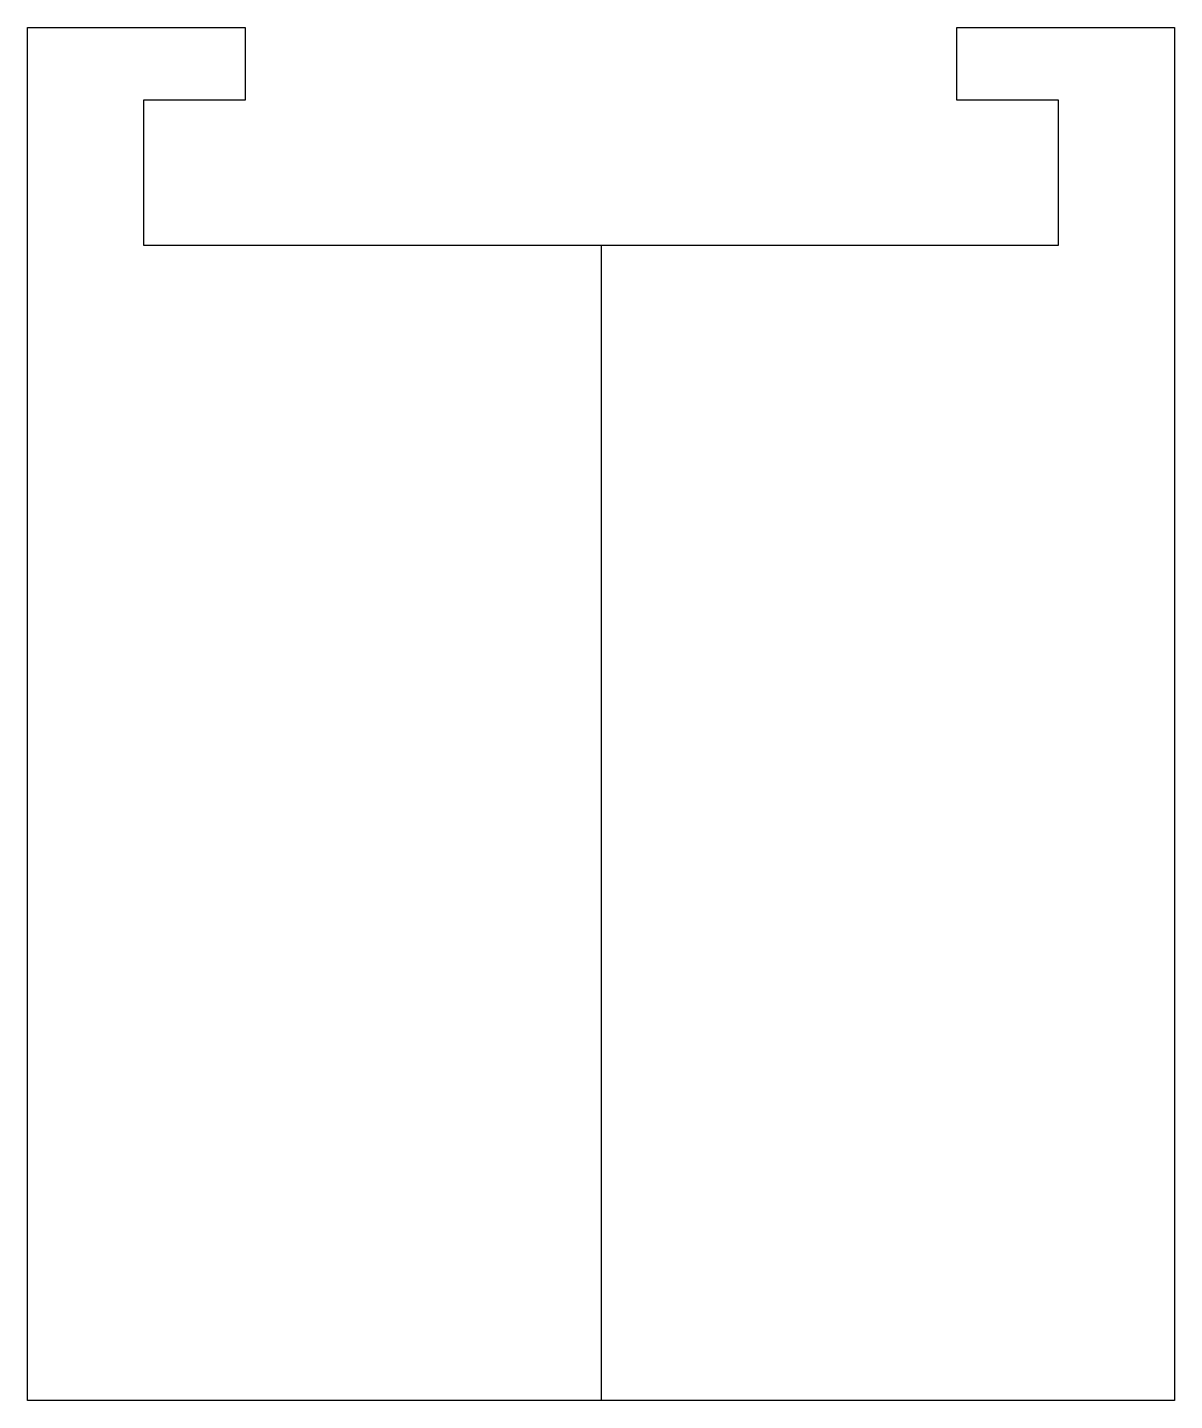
# Model space of a CAD drawing. Header units: millimetres. Extents: x -1 to 6.9, y -8.46 to 1.
import ezdxf

# ---------------------------------------------------------------- set-up
doc = ezdxf.new("R2010")
doc.units = ezdxf.units.MM
doc.layers.get('0').update_dxf_attribs({"linetype": 'CONTINUOUS'})

msp = doc.modelspace()

# ---------------------------------------------------------------- linework, layer by layer
for p, q in [((5.4, 1), (6.9, 1)), ((5.4, 0.5), (5.4, 1)), ((6.9, 1), (6.9, -8.459)), ((6.1, 0.5), (5.4, 0.5)), ((6.1, -0.5), (6.1, 0.5)), ((2.95, -0.5), (6.1, -0.5)), ((6.9, -8.459), (2.95, -8.459))]:
    msp.add_line(p, q)
msp.add_lwpolyline([(-0.2, 0.5), (-0.2, -0.5), (2.95, -0.5), (2.95, -8.459), (-1, -8.459), (-1, 1), (0.5, 1), (0.5, 0.5)], close=True)

doc.saveas('drawing.dxf')
